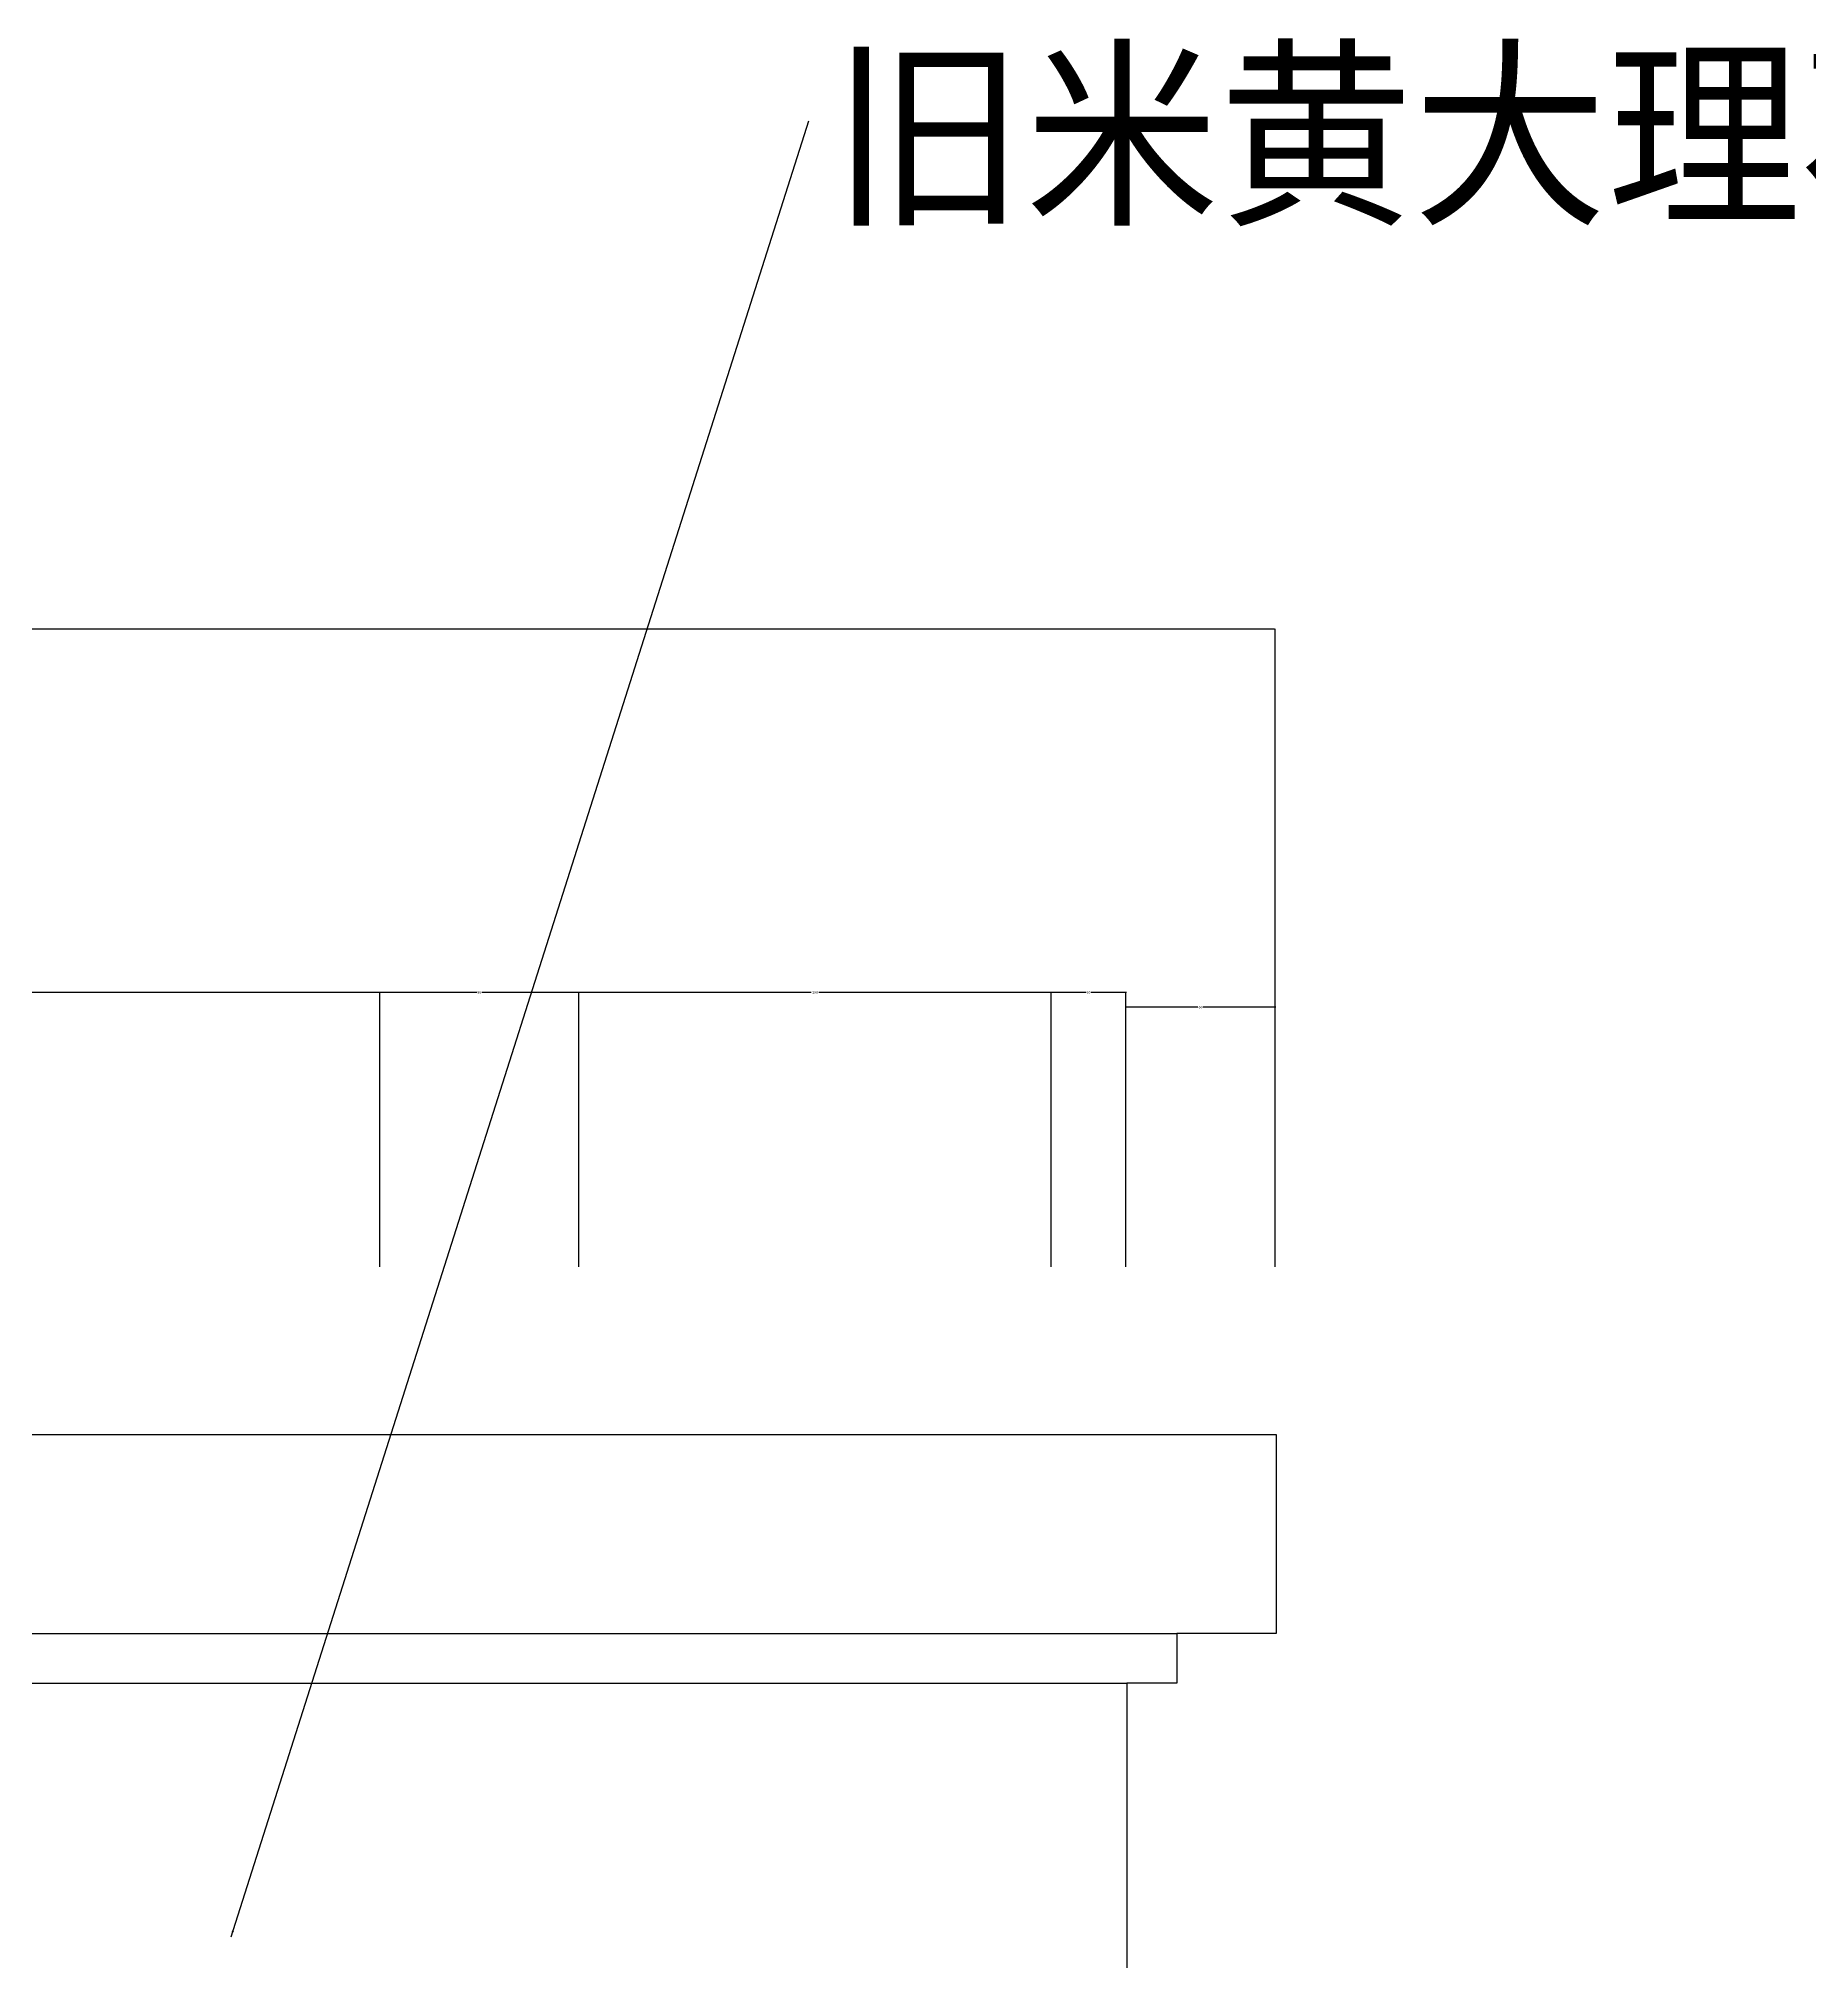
# Model space of a CAD drawing. Header units: metres. Extents: x 247 to 5330, y 146 to 7075.
# Drawn here: x 2706 to 3418, y 6097 to 6870 of the extents above; entities that cross this region are included whole.
import ezdxf

# ---------------------------------------------------------------- set-up
doc = ezdxf.new("R2010")
doc.units = ezdxf.units.M
for name, color, linetype in [('3', 3, 'Continuous'), ('4', 4, 'Continuous'), ('DIM', 3, 'Continuous'), ('TEXT', 3, 'Continuous')]:
    doc.layers.add(name, color=color, linetype=linetype)
doc.dimstyles.get("Standard").update_dxf_attribs({"dimtxt": 2.5, "dimasz": 2.5, "dimexe": 1.25, "dimexo": 0.625, "dimtad": 1, "dimcen": 2.5, "dimazin": 3, "dimtfac": 1, "dimtmove": 0, "dimatfit": 3})

# ---------------------------------------------------------------- blocks, each defined once
blk = doc.blocks.new('*D1')
for p, q in [((3172.34, 6480.68), (3143.09, 6480.68)), ((3143.34, 6376.36), (3143.34, 6480.68)), ((3203.59, 6480.68), (3174.34, 6480.68)), ((3203.34, 6376.36), (3203.34, 6480.68))]:
    blk.add_line(p, q)
at = {"layer": 'Defpoints'}
for p in [(3203.34, 6480.68), (3143.34, 6376.36), (3203.34, 6376.36)]:
    blk.add_point(p, dxfattribs=at)
at = {"layer": 'DIM', "insert": (3173.34, 6480.68), "char_height": 1, "attachment_point": 5}
blk.add_mtext('60', dxfattribs=at)
blk = doc.blocks.new('*D56')
for p, q in [((584.21, 6444.3), (584.21, 6632.81)), ((584.46, 6632.81), (1891.775, 6632.81)), ((1895.775, 6632.81), (3203.09, 6632.81)), ((3203.34, 6444.3), (3203.34, 6632.81))]:
    blk.add_line(p, q)
at = {"layer": 'Defpoints'}
for p in [(584.21, 6632.81), (584.21, 6444.3), (3203.34, 6444.3)]:
    blk.add_point(p, dxfattribs=at)
at = {"layer": 'DIM', "insert": (1893.775, 6632.81), "char_height": 1, "attachment_point": 5}
blk.add_mtext('2620', dxfattribs=at)
blk = doc.blocks.new('*D61')
for p, q in [((2440.56, 6486.68), (2043.53, 6486.68)), ((2043.78, 6376.36), (2043.78, 6486.68)), ((2843.59, 6486.68), (2446.56, 6486.68)), ((2843.34, 6376.36), (2843.34, 6486.68))]:
    blk.add_line(p, q)
at = {"layer": 'Defpoints'}
for p in [(2843.34, 6486.68), (2043.78, 6376.36), (2843.34, 6376.36)]:
    blk.add_point(p, dxfattribs=at)
at = {"layer": 'DIM', "insert": (2443.56, 6486.68), "char_height": 1, "attachment_point": 5}
blk.add_mtext('799,56', dxfattribs=at)
blk = doc.blocks.new('*D66')
for p, q in [((2882.34, 6486.68), (2843.09, 6486.68)), ((2843.34, 6376.36), (2843.34, 6486.68)), ((2923.59, 6486.68), (2884.34, 6486.68)), ((2923.34, 6376.36), (2923.34, 6486.68))]:
    blk.add_line(p, q)
at = {"layer": 'Defpoints'}
for p in [(2923.34, 6486.68), (2843.34, 6376.36), (2923.34, 6376.36)]:
    blk.add_point(p, dxfattribs=at)
at = {"layer": 'DIM', "insert": (2883.34, 6486.68), "char_height": 1, "attachment_point": 5}
blk.add_mtext('80', dxfattribs=at)
blk = doc.blocks.new('*D67')
for p, q in [((3016.84, 6486.68), (2923.09, 6486.68)), ((2923.34, 6376.36), (2923.34, 6486.68)), ((3113.59, 6486.68), (3019.84, 6486.68)), ((3113.34, 6376.36), (3113.34, 6486.68))]:
    blk.add_line(p, q)
at = {"layer": 'Defpoints'}
for p in [(3113.34, 6486.68), (2923.34, 6376.36), (3113.34, 6376.36)]:
    blk.add_point(p, dxfattribs=at)
at = {"layer": 'DIM', "insert": (3018.34, 6486.68), "char_height": 1, "attachment_point": 5}
blk.add_mtext('190', dxfattribs=at)
blk = doc.blocks.new('*D68')
for p, q in [((3127.34, 6486.68), (3113.09, 6486.68)), ((3113.34, 6376.36), (3113.34, 6486.68)), ((3143.59, 6486.68), (3129.34, 6486.68)), ((3143.34, 6376.36), (3143.34, 6486.68))]:
    blk.add_line(p, q)
at = {"layer": 'Defpoints'}
for p in [(3143.34, 6486.68), (3113.34, 6376.36), (3143.34, 6376.36)]:
    blk.add_point(p, dxfattribs=at)
at = {"layer": 'DIM', "insert": (3128.34, 6486.68), "char_height": 1, "attachment_point": 5}
blk.add_mtext('30', dxfattribs=at)

msp = doc.modelspace()

# ---------------------------------------------------------------- linework, layer by layer
at = {"layer": '3'}
msp.add_line((2043.78, 6228.81), (3163.78, 6228.81), dxfattribs=at)
at = {"layer": '4'}
for p, q in [((584.21, 6308.81), (3203.78, 6308.81)), ((3203.78, 6308.81), (3203.78, 6228.81)), ((3163.78, 6228.81), (3163.78, 6208.81)), ((3203.78, 6228.81), (3163.78, 6228.81)), ((2023.78, 6208.81), (3143.78, 6208.81)), ((3143.78, 6208.81), (3143.78, 5788.81)), ((3163.78, 6208.81), (3143.78, 6208.81))]:
    msp.add_line(p, q, dxfattribs=at)

# ---------------------------------------------------------------- texts
at = {"layer": 'TEXT'}
msp.add_text('旧米黄大理石', height=60, dxfattribs=at).set_placement((3024.85, 6801.54))

# ---------------------------------------------------------------- dimensions: what is measured, and where the dimension line sits
at = {"layer": 'DIM'}
dim = msp.add_linear_dim(base=(584.21, 6632.81), p1=(584.21, 6444.3), p2=(3203.34, 6444.3), text='2620', dimstyle='Standard', dxfattribs=at)
dim.commit()
dim.dimension.update_dxf_attribs({"geometry": '*D56', "text_midpoint": (1893.775, 6632.81)})
for base, p1, p2, picture, middle in [((2843.34, 6486.68), (2843.34, 6376.36), (2043.78, 6376.36), '*D61', (2443.56, 6486.68)), ((2923.34, 6486.68), (2923.34, 6376.36), (2843.34, 6376.36), '*D66', (2883.34, 6486.68)), ((3113.34, 6486.68), (3113.34, 6376.36), (2923.34, 6376.36), '*D67', (3018.34, 6486.68)), ((3143.34, 6486.68), (3143.34, 6376.36), (3113.34, 6376.36), '*D68', (3128.34, 6486.68)), ((3203.34, 6480.68), (3203.34, 6376.36), (3143.34, 6376.36), '*D1', (3173.34, 6480.68))]:
    dim = msp.add_linear_dim(base=base, p1=p1, p2=p2, dimstyle='Standard', dxfattribs=at)
    dim.commit()
    dim.dimension.update_dxf_attribs({"geometry": picture, "text_midpoint": middle})

# ---------------------------------------------------------------- leaders
msp.add_leader([(2783.49, 6106.88), (3015.79, 6837.2)], dimstyle='Standard', dxfattribs=at)

doc.saveas('drawing.dxf')
